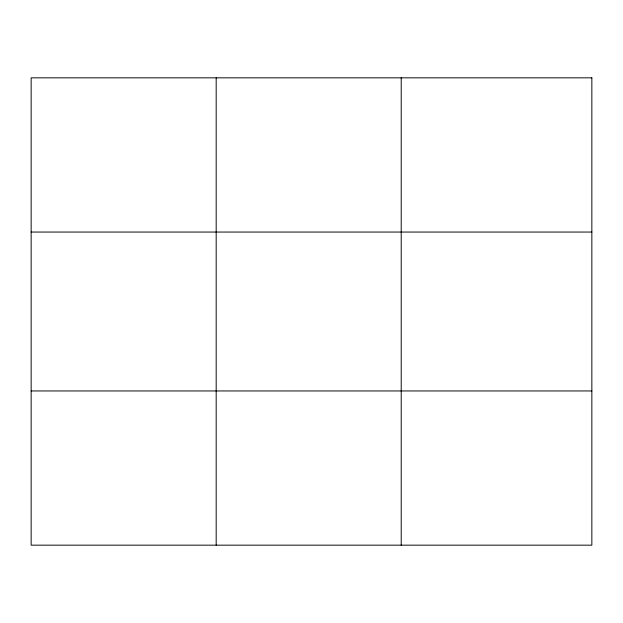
<?xml version="1.0" encoding="UTF-8"?>
<svg xmlns="http://www.w3.org/2000/svg" width="623" height="623" viewBox="0 0 623 623"><rect width="100%" height="100%" fill="white"/><g stroke="black" fill="none" stroke-linecap="round" stroke-linejoin="round"><path stroke-width="0.93" d="M216.181 77.836L216.181 545.164M401.212 77.836L401.212 545.164M31.15 232.052L591.85 232.052M31.15 390.948L591.85 390.948M591.85 77.836L591.85 545.164L31.15 545.164L31.15 77.836L591.85 77.836"/></g></svg>
